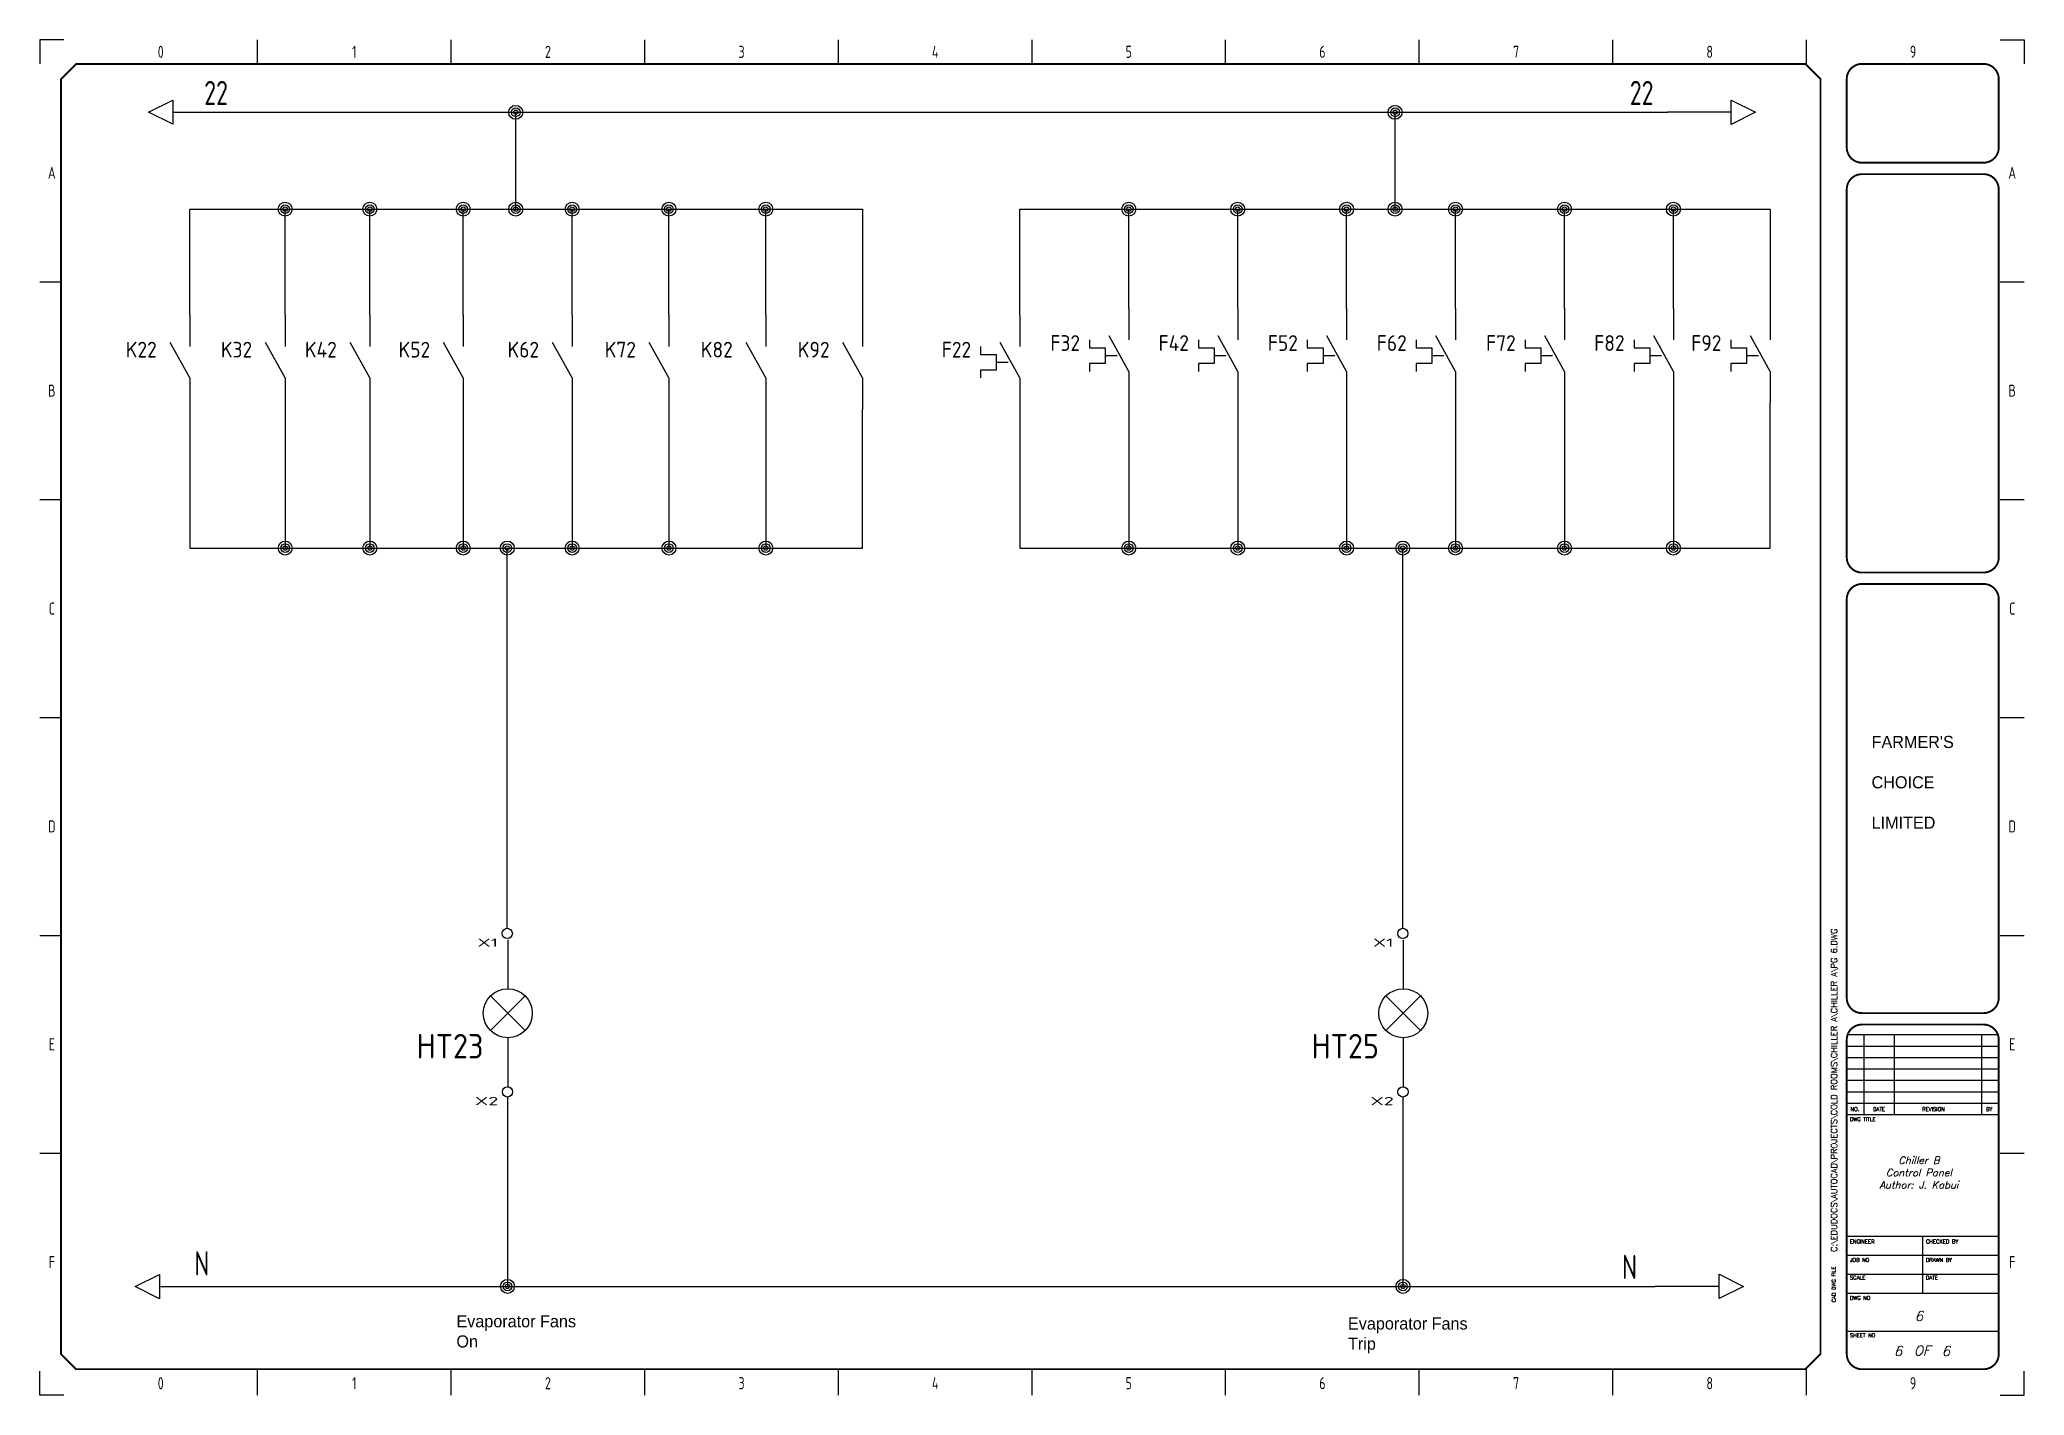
# Model space of a CAD drawing. Extents: x 5 to 415, y 5 to 285.
import ezdxf
from ezdxf.enums import TextEntityAlignment as Align

# ---------------------------------------------------------------- set-up
doc = ezdxf.new("R2010")
doc.units = 0
doc.header["$LTSCALE"] = 10
for name, color, linetype in [('SYMS', 7, 'Continuous'), ('TAGS', 4, 'Continuous'), ('TERMS', 3, 'Continuous'), ('TITLE', 7, 'Continuous'), ('Title blocks', 7, 'Continuous'), ('WIRECOPY', 70, 'Continuous'), ('WIRES', 7, 'Continuous')]:
    doc.layers.add(name, color=color, linetype=linetype)
doc.styles.add('ISO8', font='ISO8.shx', dxfattribs={"width": 0.8})
doc.styles.add('ITALIC', font='ITALIC')
doc.styles.add('SIMPLEX', font='simplex')
doc.styles.add('WD_IEC', font='ISOCP2.shx', dxfattribs={"width": 0.9, "height": 4})

# ---------------------------------------------------------------- blocks, each defined once
blk = doc.blocks.new('LOGO')
at = {"insert": (160, 55.1), "char_height": 8.75, "attachment_point": 1, "rotation": 270}
blk.add_mtext_dynamic_manual_height_columns("FARMER'S\\P\\PCHOICE\\P\\PLIMITED", width=89.187, gutter_width=43.7, heights=[0], dxfattribs=at)
blk = doc.blocks.new('Title_blocks_A3')
at = {"layer": 'TITLE'}
for p, q in [((372.89, 276.86), (372.89, 259.33)), ((378.32, 79.49), (409.72, 79.49)), ((381.85, 79.49), (381.85, 63)), ((388.13, 79.49), (388.13, 63)), ((406.19, 79.49), (406.19, 63)), ((378.32, 77.13), (409.72, 77.13)), ((378.32, 74.78), (409.72, 74.78)), ((378.32, 72.42), (409.72, 72.42)), ((378.32, 70.06), (409.72, 70.06)), ((378.32, 67.71), (409.72, 67.71)), ((378.32, 65.35), (409.72, 65.35)), ((378.32, 63), (409.72, 63)), ((372.89, 13.53), (372.89, 37.81)), ((378.32, 37.87), (409.72, 37.87)), ((394.02, 26.1), (394.02, 37.87)), ((378.32, 33.95), (409.72, 33.95)), ((378.32, 30.02), (409.72, 30.02)), ((378.32, 26.1), (409.72, 26.1)), ((378.32, 18.24), (409.72, 18.24))]:
    blk.add_line(p, q, dxfattribs=at)
at = {"layer": 'TITLE', "const_width": 0.392}
blk.add_lwpolyline([(372.89, 13.53), (372.89, 276.86), (369.75, 280), (12.53, 280), (9.39, 276.86), (9.39, 13.53), (12.53, 10.39), (369.75, 10.39)], close=True, dxfattribs=at)
for points in [[(381.46, 280, 0.414214), (378.32, 276.86, 0.414214)], [(409.72, 276.86, 0.414214), (406.58, 280, 0.414214)], [(378.32, 262.73, 0.414214), (381.46, 259.59, 0.414214)], [(406.58, 259.59, 0.414214), (409.72, 262.73, 0.414214)], [(381.46, 257.23, 0.414214), (378.32, 254.09, 0.414214)], [(409.72, 254.09, 0.414214), (406.58, 257.23, 0.414214)], [(378.32, 178.08, 0.414214), (381.46, 174.94, 0.414214)], [(406.58, 174.94, 0.414214), (409.72, 178.08, 0.414214)], [(381.46, 172.58, 0.414214), (378.32, 169.44, 0.414214)], [(409.72, 169.44, 0.414214), (406.58, 172.58, 0.414214)], [(378.32, 87.08, 0.414214), (381.46, 83.94, 0.414214)], [(406.58, 83.94, 0.414214), (409.72, 87.08, 0.414214)], [(381.46, 81.58, 0.414214), (378.32, 78.44, 0.414214)], [(409.72, 78.44, 0.414214), (406.58, 81.58, 0.414214)], [(378.32, 13.53, 0.414214), (381.46, 10.39, 0.414214)], [(406.58, 10.39, 0.414214), (409.72, 13.53, 0.414214)]]:
    blk.add_lwpolyline(points, format="xyb", dxfattribs=at)
for points in [[(406.58, 280), (381.46, 280)], [(378.32, 276.86), (378.32, 262.73)], [(409.72, 276.86), (409.72, 262.73)], [(406.58, 259.59), (381.46, 259.59)], [(378.32, 254.09), (378.32, 178.08)], [(406.58, 257.23), (381.46, 257.23)], [(409.72, 254.09), (409.72, 178.08)], [(381.46, 174.94), (406.58, 174.94)], [(381.46, 172.58), (406.58, 172.58)], [(381.46, 83.94), (406.58, 83.94)], [(378.32, 78.44), (378.32, 13.53)], [(381.46, 81.58), (406.58, 81.58)], [(409.72, 78.44), (409.72, 13.53)], [(381.46, 10.39), (406.58, 10.39)]]:
    blk.add_lwpolyline(points, dxfattribs=at)
at = {"layer": 'TITLE', "color": 7, "const_width": 0.392}
for points in [[(378.32, 169.44), (378.32, 87.08)], [(409.72, 169.44), (409.72, 87.08)]]:
    blk.add_lwpolyline(points, dxfattribs=at)
at = {"layer": 'Title blocks', "color": 7}
for p, q in [((50, 280), (50, 285)), ((90, 280), (90, 285)), ((130, 280), (130, 285)), ((170, 280), (170, 285)), ((250, 280), (250, 285)), ((290, 280), (290, 285)), ((330, 280), (330, 285)), ((370, 280), (370, 285)), ((5, 235), (9.39, 235)), ((410, 235), (415, 235)), ((5, 190), (9.39, 190)), ((410, 190), (415, 190)), ((5, 100), (9.39, 100)), ((410, 100), (415, 100)), ((5, 55), (9.39, 55)), ((410, 55), (415, 55)), ((50, 5), (50, 10.39)), ((90, 5), (90, 10.39)), ((130, 5), (130, 10.39)), ((170, 5), (170, 10.39)), ((250, 5), (250, 10.39)), ((290, 5), (290, 10.39)), ((330, 5), (330, 10.39)), ((370, 5), (370, 10.64))]:
    blk.add_line(p, q, dxfattribs=at)
at = {"layer": 'Title blocks', "color": 2}
for p, q in [((210, 280), (210, 285)), ((5, 145), (9.39, 145)), ((410, 145), (415, 145)), ((210, 5), (210, 10.39))]:
    blk.add_line(p, q, dxfattribs=at)
at = {"layer": 'Title blocks'}
for points in [[(10, 285), (5, 285), (5, 280)], [(410, 285), (415, 285), (415, 280)], [(10, 5), (5, 5), (5, 10)], [(410, 5), (415, 5), (415, 10)]]:
    blk.add_lwpolyline(points, dxfattribs=at)
at = {"xscale": 0.2857500000000073, "yscale": 0.2857500000000073, "zscale": 0.2857500000000073, "rotation": 90}
blk.add_blockref('LOGO', (399.19, 95.48), dxfattribs=at)
at = {"layer": 'TITLE', "color": 1, "style": 'SIMPLEX'}
for s, p in [('DWG TITLE', (378.97, 61.62)), ('ENGINEER', (378.97, 36.37)), ('CHECKED BY', (394.67, 36.37)), ('JOB NO', (378.97, 32.57)), ('DRAWN BY', (394.67, 32.57)), ('SCALE', (378.97, 28.91)), ('DATE', (394.67, 28.91)), ('DWG NO', (378.97, 24.72)), ('SHEET NO', (378.97, 17))]:
    blk.add_text(s, height=0.785, dxfattribs=at).set_placement(p)
at = {"layer": 'TITLE', "color": 1}
for s, height, style, p in [('NO.', 0.785, 'SIMPLEX', (380.02, 64.11)), ('DATE', 0.785, 'SIMPLEX', (384.99, 64.11)), ('REVISION', 0.785, 'SIMPLEX', (396.24, 64.11)), ('BY', 0.785, 'SIMPLEX', (407.76, 64.11)), ('OF', 2, 'ITALIC', (393.89, 14.25))]:
    blk.add_text(s, height=height, dxfattribs=dict(at, style=style)).set_placement(p, align=Align.MIDDLE)
at = {"layer": 'TITLE', "color": 1, "style": 'SIMPLEX'}
blk.add_text('CAD DWG FILE', height=0.7852, rotation=90, dxfattribs=at).set_placement((376.02, 24.2))
at = {"layer": 'TITLE', "color": 1, "style": 'ITALIC'}
for tag, height, p in [('TITLE#1', 1.5, (393.23, 52.79)), ('TITLE#2', 1.5, (393.23, 50.25)), ('TITLE#3', 1.5, (393.23, 47.71)), ('TITLE#4', 1.5, (393.23, 45.16)), ('DWG#', 2, (393.23, 20.38))]:
    blk.add_attdef(tag, text='', height=height, dxfattribs=at).set_placement(p, align=Align.CENTER)
at = {"layer": 'TITLE', "color": 1, "style": 'SIMPLEX'}
blk.add_attdef('CAD#', (376.32, 34.6), '', height=1.25, rotation=90, dxfattribs=at)
at = {"layer": 'TITLE', "color": 1}
for tag, p, height, style in [('ENGINEER', (381.68, 34.6), 1.25, 'ITALIC'), ('CHKDBY', (396.6, 34.6), 1.25, 'ITALIC'), ('JOB#', (384.53, 30.65), 1.25, 'SIMPLEX'), ('DRAWNBY', (397.48, 30.65), 1.25, 'ITALIC'), ('SCALE', (383.14, 26.88), 1.25, 'SIMPLEX'), ('DATE', (396.4, 26.88), 1.25, 'SIMPLEX'), ('SHTS', (397.95, 13.15), 2, 'ITALIC')]:
    blk.add_attdef(tag, p, '', height=height, dxfattribs=dict(at, style=style))
at = {"layer": 'TITLE', "color": 1, "style": 'ITALIC'}
blk.add_attdef('SH#', text='', height=2, dxfattribs=at).set_placement((389.77, 13.15), align=Align.RIGHT)
at = {"layer": 'TITLE', "color": 7, "flags": 9}
blk.add_attdef('WD_TB', (381.46, 10.39), '', height=1.57, dxfattribs=at)
at = {"layer": 'Title blocks', "style": 'ISO8', "width": 0.8}
for s, p in [('0', (30, 282.5)), ('1', (70, 282.5)), ('2', (110, 282.5)), ('3', (150, 282.5)), ('4', (190, 282.5)), ('5', (230, 282.5)), ('6', (270, 282.5)), ('7', (310, 282.5)), ('8', (350, 282.5)), ('9', (392, 282.5)), ('A', (7.5, 257.5)), ('A', (412.5, 257.5)), ('B', (7.5, 212.5)), ('B', (412.5, 212.5)), ('C', (7.5, 167.5)), ('C', (412.5, 167.5)), ('D', (7.5, 122.5)), ('D', (412.5, 122.5)), ('E', (7.5, 77.5)), ('E', (412.5, 77.5)), ('F', (7.5, 32.5)), ('F', (412.5, 32.5)), ('0', (30, 7.5)), ('1', (70, 7.5)), ('2', (110, 7.5)), ('3', (150, 7.5)), ('4', (190, 7.5)), ('5', (230, 7.5)), ('6', (270, 7.5)), ('7', (310, 7.5)), ('8', (350, 7.5)), ('9', (392, 7.5))]:
    blk.add_text(s, height=2.5, dxfattribs=at).set_placement(p, align=Align.MIDDLE)
blk = doc.blocks.new('VMS21')
for p, q in [((0, 7.5), (0, 2.5)), ((0, -2.5), (-3.12, 3.12)), ((0, -2.5), (0, -7.5))]:
    blk.add_line(p, q)
at = {"style": 'WD_IEC'}
for tag, p in [('INST', (-5.25, 6.75)), ('TAG2', (-5.25, 0.75)), ('LOC', (-5.25, 3.75)), ('XREF', (-5.25, -3.75)), ('DESC1', (-5.25, -6.75)), ('DESC2', (-5.25, -9.75)), ('DESC3', (-5.25, -12.75))]:
    blk.add_attdef(tag, text='', height=2.5, dxfattribs=at).set_placement(p, align=Align.RIGHT)
blk.add_attdef('TERM01', text='', height=2, rotation=90, dxfattribs=at).set_placement((-1, 7.5), align=Align.RIGHT)
at = {"style": 'WD_IEC', "flags": 1}
for tag, p, height in [('X2TERM01', (0, 7.5), 0.32), ('X4LINK', (-2.81, 0), 0.32), ('X1LINK', (-0.5, 0), 0.32), ('CONTACT', (4, -3.5), 1), ('FAMILY', (4, -5), 1), ('X8TERM02', (0, -7.5), 0.32)]:
    blk.add_attdef(tag, p, '', height=height, dxfattribs=at)
at = {"style": 'WD_IEC'}
blk.add_attdef('TERM02', (-1, -7.5), '', height=2, rotation=90, dxfattribs=at)
blk = doc.blocks.new('VOL21')
for p, q in [((0, 7.5), (0, 2.5)), ((-6.25, 2.5), (-6.25, 1.25)), ((-6.25, 1.25), (-3.75, 1.25)), ((-3.75, 1.25), (-3.75, -1.25)), ((-3.75, 0), (-1.875, 0)), ((0, -2.5), (-3.125, 3.125)), ((-6.25, -1.25), (-6.25, -2.5)), ((-3.75, -1.25), (-6.25, -1.25)), ((0, -2.5), (0, -7.5))]:
    blk.add_line(p, q)
at = {"style": 'WD_IEC'}
for tag, p in [('INST', (-7.75, 6.75)), ('TAG2', (-7.75, 0.75)), ('LOC', (-7.75, 3.75)), ('XREF', (-7.75, -3.75)), ('DESC1', (-7.75, -6.75)), ('DESC2', (-7.75, -9.75)), ('DESC3', (-7.75, -12.75))]:
    blk.add_attdef(tag, text='', height=2.5, dxfattribs=at).set_placement(p, align=Align.RIGHT)
blk.add_attdef('TERM01', text='', height=2, rotation=90, dxfattribs=at).set_placement((-1, 7.5), align=Align.RIGHT)
at = {"style": 'WD_IEC', "flags": 1}
for tag, p, height in [('X2TERM01', (0, 7.5), 0.32), ('X4LINK', (-6.375, 0), 0.32), ('X1LINK', (-0.5, 0), 0.32), ('CONTACT', (4, -3.5), 1), ('FAMILY', (4, -5), 1), ('COMMON', (5.25, -4.75), 1), ('X8TERM02', (0, -7.5), 0.32)]:
    blk.add_attdef(tag, p, '', height=height, dxfattribs=at)
at = {"style": 'WD_IEC'}
blk.add_attdef('TERM02', (-1, -7.5), '', height=2, rotation=90, dxfattribs=at)
blk = doc.blocks.new('WD_WCH')
at = {"linetype": 'Continuous', "style": 'WD_IEC', "width": 0.8}
blk.add_attdef('WIRECOPY', text='', height=2.5, dxfattribs=at).set_placement((0, 0.75), align=Align.CENTER)
blk = doc.blocks.new('VLT1R')
for p, q in [((0, 7.5), (0, 2.5)), ((-1.77, -1.77), (1.77, 1.77)), ((1.77, -1.77), (-1.77, 1.77)), ((0, -2.5), (0, -7.5))]:
    blk.add_line(p, q)
blk.add_circle((0, 0), 2.5)
at = {"style": 'WD_IEC'}
for tag, p in [('INST', (-5.5, 10.25)), ('LOC', (-5.5, 6.75)), ('TAG1', (-5.5, 3.25)), ('DESC1', (-5.5, -6.35)), ('DESC2', (-5.5, -9.85)), ('DESC3', (-5.5, -13.35))]:
    blk.add_attdef(tag, text='', height=2.5, dxfattribs=at).set_placement(p, align=Align.RIGHT)
blk.add_attdef('TERM01', text='', height=2, rotation=90, dxfattribs=at).set_placement((-1, 7.5), align=Align.RIGHT)
at = {"style": 'WD_IEC', "flags": 1}
for tag, p, height in [('X2TERM01', (0, 7.5), 0.32), ('X4LINK', (-3, 0), 0.32), ('X1LINK', (3, 0), 0.32), ('ASSYCODE', (1, -4), 1), ('FAMILY', (1, -5.5), 1), ('CATDESC', (1, -7), 1), ('X8TERM02', (0, -7.5), 0.32)]:
    blk.add_attdef(tag, p, '', height=height, dxfattribs=at)
at = {"style": 'WD_IEC', "flags": 9}
for tag, p in [('MFG', (-6, -0.25)), ('CAT', (-6, -2.75))]:
    blk.add_attdef(tag, text='', height=1.5, dxfattribs=at).set_placement(p, align=Align.RIGHT)
at = {"style": 'WD_IEC'}
blk.add_attdef('TERM02', (-1, -7.5), '', height=2, rotation=90, dxfattribs=at)
at = {"lineweight": 13, "style": 'WD_IEC'}
blk.add_attdef('COLOR', text='', height=2.5, dxfattribs=at).set_placement((3.75, 0), align=Align.MIDDLE_LEFT)
at = {"lineweight": 15, "style": 'WD_IEC'}
blk.add_attdef('XREF', text='', height=2.5, dxfattribs=at).set_placement((-5.5, -18), align=Align.RIGHT)
blk = doc.blocks.new('VT0002')
blk.add_circle((0, 0), 1.25)
at = {"style": 'WD_IEC', "flags": 1}
for tag, p, height in [('ASSYCODE', (2.75, 10.75), 1), ('CATDESC', (2.75, 9.25), 1), ('MFG', (2.75, 7.25), 1.5), ('CAT', (2.75, 4.75), 1.5), ('X4PIN01', (-1.25, 1), 0.25), ('X4TERM01', (-1.25, 0), 0.25), ('X4TERMDESC01', (-1.25, 0.5), 0.4), ('STRIPSEQ', (0, 0), 0.025), ('X2PIN01', (0, 2.25), 0.25), ('X2TERM01', (0, 1.25), 0.25), ('X8PIN01', (0, -0.25), 0.25), ('X2TERMDESC01', (0, 1.75), 0.4), ('X1PIN01', (1.25, 1), 0.25), ('X1TERM01', (1.25, 0), 0.25), ('X1TERMDESC01', (1.25, 0.5), 0.4), ('LINKTERM', (0, -0.04), 0.025), ('X8TERM01', (0, -1.25), 0.25), ('X8TERMDESC01', (0, -0.75), 0.4)]:
    blk.add_attdef(tag, p, '', height=height, dxfattribs=at)
at = {"style": 'WD_IEC'}
for tag, p in [('INST', (-2.25, 6.5)), ('LOC', (-2.25, 3.5)), ('DESC1', (-2.25, -6.25)), ('DESC2', (-2.25, -9.25)), ('DESC3', (-2.25, -12.25))]:
    blk.add_attdef(tag, text='', height=2.5, dxfattribs=at).set_placement(p, align=Align.RIGHT)
at = {"style": 'WD_IEC', "flags": 8}
for tag, height, p in [('TAGSTRIP', 2.5, (-2.25, 0.5)), ('TERM01', 2, (-2.25, -3.25))]:
    blk.add_attdef(tag, text='', height=height, dxfattribs=at).set_placement(p, align=Align.RIGHT)
blk = doc.blocks.new('WDDOT')
for radius in [0.72, 0.449, 0.223]:
    blk.add_circle((0, 0), radius)

msp = doc.modelspace()

# ---------------------------------------------------------------- linework, layer by layer
for points in [[(32.51, 267.52), (27.51, 270.02), (32.51, 272.52)], [(354.46, 272.5), (359.46, 270), (354.46, 267.5)], [(29.72, 24.95), (24.72, 27.45), (29.72, 29.95)], [(351.96, 30), (356.96, 27.5), (351.96, 25)]]:
    msp.add_lwpolyline(points, close=True)
at = {"layer": 'WIRES'}
for p, q in [((32.5, 270), (341.27, 270)), ((103.34, 250), (103.34, 270)), ((285, 250), (285, 270)), ((354.46, 270), (341.27, 270)), ((36, 228.12), (36, 250)), ((36, 250), (175, 250)), ((55.71, 228.12), (55.71, 250)), ((73.21, 228.12), (73.21, 250)), ((92.5, 228.12), (92.5, 250)), ((115, 228.12), (115, 250)), ((135, 228.12), (135, 250)), ((155, 228.12), (155, 250)), ((175, 250), (175, 228.12)), ((207.5, 228.12), (207.5, 250)), ((207.5, 250), (362.5, 250)), ((230, 229.5), (230, 250)), ((252.5, 229.5), (252.5, 250)), ((275, 229.5), (275, 250)), ((297.5, 229.5), (297.5, 250)), ((320, 229.5), (320, 250)), ((342.5, 229.5), (342.5, 250)), ((362.5, 250), (362.5, 229.5)), ((230, 210), (230, 180)), ((252.5, 210), (252.5, 180)), ((275, 210), (275, 180)), ((297.5, 210), (297.5, 180)), ((320, 210), (320, 180)), ((342.5, 210), (342.5, 180)), ((362.5, 180), (362.5, 210)), ((36, 208.62), (36, 180)), ((55.71, 208.62), (55.71, 180)), ((73.21, 208.62), (73.21, 180)), ((92.5, 208.62), (92.5, 180)), ((115, 208.62), (115, 180)), ((135, 208.62), (135, 180)), ((155, 208.62), (155, 180)), ((175, 180), (175, 208.62)), ((207.5, 208.62), (207.5, 180)), ((36, 180), (175, 180)), ((101.6, 101.46), (101.6, 180)), ((207.5, 180), (362.5, 180)), ((286.6, 101.46), (286.6, 180)), ((101.64, 66.6), (101.64, 27.5)), ((101.71, 68.72), (101.71, 68.72)), ((286.64, 66.6), (286.64, 27.5)), ((30, 27.5), (338.77, 27.5)), ((351.96, 27.5), (338.77, 27.5))]:
    msp.add_line(p, q, dxfattribs=at)

# ---------------------------------------------------------------- block references
at = {"layer": 'SYMS'}
ref = msp.add_blockref('Title_blocks_A3', (0, 0), dxfattribs=at)
ref.add_attrib('TITLE#1', 'Chiller B', dxfattribs={"layer": 'TITLE', "color": 1, "height": 1.5, "style": 'ITALIC'}).set_placement((393.23, 52.79), align=Align.CENTER)
ref.add_attrib('CAD#', 'C:\\EDUDOCS\\AUTOCAD\\PROJECTS\\COLD ROOMS\\CHILLER A\\CHILLER A\\PG 6.DWG', (376.32, 34.6), dxfattribs={"layer": 'TITLE', "color": 1, "height": 1.25, "rotation": 90, "style": 'SIMPLEX'})
ref.add_attrib('SH#', '6', dxfattribs={"layer": 'TITLE', "color": 1, "height": 2, "style": 'ITALIC'}).set_placement((389.77, 13.15), align=Align.RIGHT)
ref.add_attrib('TITLE#2', 'Control Panel', dxfattribs={"layer": 'TITLE', "color": 1, "height": 1.5, "style": 'ITALIC'}).set_placement((393.23, 50.25), align=Align.CENTER)
ref.add_attrib('TITLE#3', 'Author: J. Kabui', dxfattribs={"layer": 'TITLE', "color": 1, "height": 1.5, "style": 'ITALIC'}).set_placement((393.23, 47.71), align=Align.CENTER)
ref.add_attrib('DWG#', '6', dxfattribs={"layer": 'TITLE', "color": 1, "height": 2, "style": 'ITALIC'}).set_placement((393.23, 20.38), align=Align.CENTER)
ref.add_attrib('SHTS', '6', (397.95, 13.15), dxfattribs={"layer": 'TITLE', "color": 1, "height": 2, "style": 'ITALIC'})
at = {"layer": 'SYMS', "xscale": 2, "yscale": 2, "zscale": 2}
for p in [(103.34, 270), (285, 270), (55.71, 250), (73.21, 250), (92.5, 250), (103.34, 250), (115, 250), (135, 250), (155, 250), (230, 250), (252.5, 250), (275, 250), (285, 250), (297.5, 250), (320, 250), (342.5, 250), (55.71, 180), (73.21, 180), (92.5, 180), (101.6, 180), (115, 180), (135, 180), (155, 180), (230, 180), (252.5, 180), (275, 180), (286.6, 180), (297.5, 180), (320, 180), (342.5, 180), (101.64, 27.5), (286.64, 27.5)]:
    msp.add_blockref('WDDOT', p, dxfattribs=at)
at = {"layer": 'SYMS'}
ref = msp.add_blockref('VMS21', (36, 218.38), dxfattribs=dict(at, xscale=1.3, yscale=1.3, zscale=1.3))
ref.add_attrib('TAG2', 'K22', dxfattribs={"layer": 'TAGS', "height": 3.25, "style": 'WD_IEC'}).set_placement((29.18, 219.35), align=Align.RIGHT)
ref = msp.add_blockref('VMS21', (55.71, 218.38), dxfattribs=dict(at, xscale=1.3, yscale=1.3, zscale=1.3))
ref.add_attrib('TAG2', 'K32', dxfattribs={"layer": 'TAGS', "height": 3.25, "style": 'WD_IEC'}).set_placement((48.89, 219.35), align=Align.RIGHT)
ref = msp.add_blockref('VMS21', (73.21, 218.38), dxfattribs=dict(at, xscale=1.3, yscale=1.3, zscale=1.3))
ref.add_attrib('TAG2', 'K42', dxfattribs={"layer": 'TAGS', "height": 3.25, "style": 'WD_IEC'}).set_placement((66.39, 219.35), align=Align.RIGHT)
ref = msp.add_blockref('VMS21', (92.5, 218.38), dxfattribs=dict(at, xscale=1.3, yscale=1.3, zscale=1.3))
ref.add_attrib('TAG2', 'K52', dxfattribs={"layer": 'TAGS', "height": 3.25, "style": 'WD_IEC'}).set_placement((85.67, 219.35), align=Align.RIGHT)
ref = msp.add_blockref('VMS21', (115, 218.38), dxfattribs=dict(at, xscale=1.3, yscale=1.3, zscale=1.3))
ref.add_attrib('TAG2', 'K62', dxfattribs={"layer": 'TAGS', "height": 3.25, "style": 'WD_IEC'}).set_placement((108.17, 219.35), align=Align.RIGHT)
ref = msp.add_blockref('VMS21', (135, 218.38), dxfattribs=dict(at, xscale=1.3, yscale=1.3, zscale=1.3))
ref.add_attrib('TAG2', 'K72', dxfattribs={"layer": 'TAGS', "height": 3.25, "style": 'WD_IEC'}).set_placement((128.18, 219.35), align=Align.RIGHT)
ref = msp.add_blockref('VMS21', (155, 218.38), dxfattribs=dict(at, xscale=1.3, yscale=1.3, zscale=1.3))
ref.add_attrib('TAG2', 'K82', dxfattribs={"layer": 'TAGS', "height": 3.25, "style": 'WD_IEC'}).set_placement((148.18, 219.35), align=Align.RIGHT)
ref = msp.add_blockref('VMS21', (175, 218.38), dxfattribs=dict(at, xscale=1.3, yscale=1.3, zscale=1.3))
ref.add_attrib('TAG2', 'K92', dxfattribs={"layer": 'TAGS', "height": 3.25, "style": 'WD_IEC'}).set_placement((168.18, 219.35), align=Align.RIGHT)
ref = msp.add_blockref('VOL21', (207.5, 218.38), dxfattribs=dict(at, xscale=1.3, yscale=1.3, zscale=1.3))
ref.add_attrib('TAG2', 'F22', dxfattribs={"layer": 'TAGS', "height": 3.25, "style": 'WD_IEC'}).set_placement((197.43, 219.35), align=Align.RIGHT)
ref = msp.add_blockref('VOL21', (230, 219.75), dxfattribs=dict(at, xscale=1.3, yscale=1.3, zscale=1.3))
ref.add_attrib('TAG2', 'F32', dxfattribs={"layer": 'TAGS', "height": 3.25, "style": 'WD_IEC'}).set_placement((219.93, 220.72), align=Align.RIGHT)
ref = msp.add_blockref('VOL21', (252.5, 219.75), dxfattribs=dict(at, xscale=1.3, yscale=1.3, zscale=1.3))
ref.add_attrib('TAG2', 'F42', dxfattribs={"layer": 'TAGS', "height": 3.25, "style": 'WD_IEC'}).set_placement((242.43, 220.72), align=Align.RIGHT)
ref = msp.add_blockref('VOL21', (275, 219.75), dxfattribs=dict(at, xscale=1.3, yscale=1.3, zscale=1.3))
ref.add_attrib('TAG2', 'F52', dxfattribs={"layer": 'TAGS', "height": 3.25, "style": 'WD_IEC'}).set_placement((264.93, 220.72), align=Align.RIGHT)
ref = msp.add_blockref('VOL21', (297.5, 219.75), dxfattribs=dict(at, xscale=1.3, yscale=1.3, zscale=1.3))
ref.add_attrib('TAG2', 'F62', dxfattribs={"layer": 'TAGS', "height": 3.25, "style": 'WD_IEC'}).set_placement((287.43, 220.72), align=Align.RIGHT)
ref = msp.add_blockref('VOL21', (320, 219.75), dxfattribs=dict(at, xscale=1.3, yscale=1.3, zscale=1.3))
ref.add_attrib('TAG2', 'F72', dxfattribs={"layer": 'TAGS', "height": 3.25, "style": 'WD_IEC'}).set_placement((309.93, 220.72), align=Align.RIGHT)
ref = msp.add_blockref('VOL21', (342.5, 219.75), dxfattribs=dict(at, xscale=1.3, yscale=1.3, zscale=1.3))
ref.add_attrib('TAG2', 'F82', dxfattribs={"layer": 'TAGS', "height": 3.25, "style": 'WD_IEC'}).set_placement((332.43, 220.72), align=Align.RIGHT)
ref = msp.add_blockref('VOL21', (362.5, 219.75), dxfattribs=dict(at, xscale=1.3, yscale=1.3, zscale=1.3))
ref.add_attrib('TAG2', 'F92', dxfattribs={"layer": 'TAGS', "height": 3.25, "style": 'WD_IEC'}).set_placement((352.43, 220.72), align=Align.RIGHT)
ref = msp.add_blockref('VLT1R', (101.71, 83.91), dxfattribs=dict(at, xscale=2.025, yscale=2.025, zscale=2.025))
ref.add_attrib('TAG1', 'HT23', dxfattribs={"layer": 'TAGS', "height": 5.062, "style": 'WD_IEC'}).set_placement((96.68, 74.58), align=Align.RIGHT)
ref = msp.add_blockref('VT0002', (101.6, 100.4), dxfattribs=dict(at, xscale=0.84375, yscale=0.84375, zscale=0.84375))
ref.add_attrib('TERM01', 'X1', dxfattribs={"layer": 'TERMS', "height": 1.688, "style": 'WD_IEC', "width": 2, "flags": 8}).set_placement((99.7, 97.66), align=Align.RIGHT)
ref = msp.add_blockref('VLT1R', (286.71, 83.91), dxfattribs=dict(at, xscale=2.025, yscale=2.025, zscale=2.025))
ref.add_attrib('TAG1', 'HT25', dxfattribs={"layer": 'TAGS', "height": 5.062, "style": 'WD_IEC'}).set_placement((281.68, 74.58), align=Align.RIGHT)
ref = msp.add_blockref('VT0002', (286.6, 100.4), dxfattribs=dict(at, xscale=0.84375, yscale=0.84375, zscale=0.84375))
ref.add_attrib('TERM01', 'X1', dxfattribs={"layer": 'TERMS', "height": 1.688, "style": 'WD_IEC', "width": 2, "flags": 8}).set_placement((284.7, 97.66), align=Align.RIGHT)
ref = msp.add_blockref('VT0002', (101.64, 67.66), dxfattribs=dict(at, xscale=0.84375, yscale=0.84375, zscale=0.84375))
ref.add_attrib('TERM01', 'X2', dxfattribs={"layer": 'TERMS', "height": 1.688, "style": 'WD_IEC', "width": 2, "flags": 8}).set_placement((99.74, 64.92), align=Align.RIGHT)
ref = msp.add_blockref('VT0002', (286.64, 67.66), dxfattribs=dict(at, xscale=0.84375, yscale=0.84375, zscale=0.84375))
ref.add_attrib('TERM01', 'X2', dxfattribs={"layer": 'TERMS', "height": 1.688, "style": 'WD_IEC', "width": 2, "flags": 8}).set_placement((284.74, 64.92), align=Align.RIGHT)
at = {"layer": 'WIRECOPY'}
ref = msp.add_blockref('WD_WCH', (41.44, 270), dxfattribs=dict(at, xscale=2, yscale=2, zscale=2))
ref.add_attrib('WIRECOPY', '22', dxfattribs={"linetype": 'Continuous', "height": 5, "style": 'WD_IEC', "width": 0.8}).set_placement((41.44, 271.5), align=Align.CENTER)
ref = msp.add_blockref('WD_WCH', (335.95, 270), dxfattribs=dict(at, xscale=2, yscale=2, zscale=2))
ref.add_attrib('WIRECOPY', '22', dxfattribs={"linetype": 'Continuous', "height": 5, "style": 'WD_IEC', "width": 0.8}).set_placement((335.95, 271.5), align=Align.CENTER)
ref = msp.add_blockref('WD_WCH', (38.5, 28.25), dxfattribs=dict(at, xscale=2, yscale=2, zscale=2))
ref.add_attrib('WIRECOPY', 'N', dxfattribs={"linetype": 'Continuous', "height": 5, "style": 'WD_IEC', "width": 0.8}).set_placement((38.5, 29.75), align=Align.CENTER)
ref = msp.add_blockref('WD_WCH', (333.45, 27.5), dxfattribs=dict(at, xscale=2, yscale=2, zscale=2))
ref.add_attrib('WIRECOPY', 'N', dxfattribs={"linetype": 'Continuous', "height": 5, "style": 'WD_IEC', "width": 0.8}).set_placement((333.45, 29), align=Align.CENTER)

# ---------------------------------------------------------------- texts
at = {"char_height": 2.5, "attachment_point": 1}
for s, insert in [('Evaporator Fans On', (91.09, 21.55)), ('Evaporator Fans Trip', (275.28, 21.08))]:
    msp.add_mtext_dynamic_manual_height_columns(s, width=26.2471, gutter_width=12.5, heights=[0], dxfattribs=dict(at, insert=insert))

doc.saveas('drawing.dxf')
